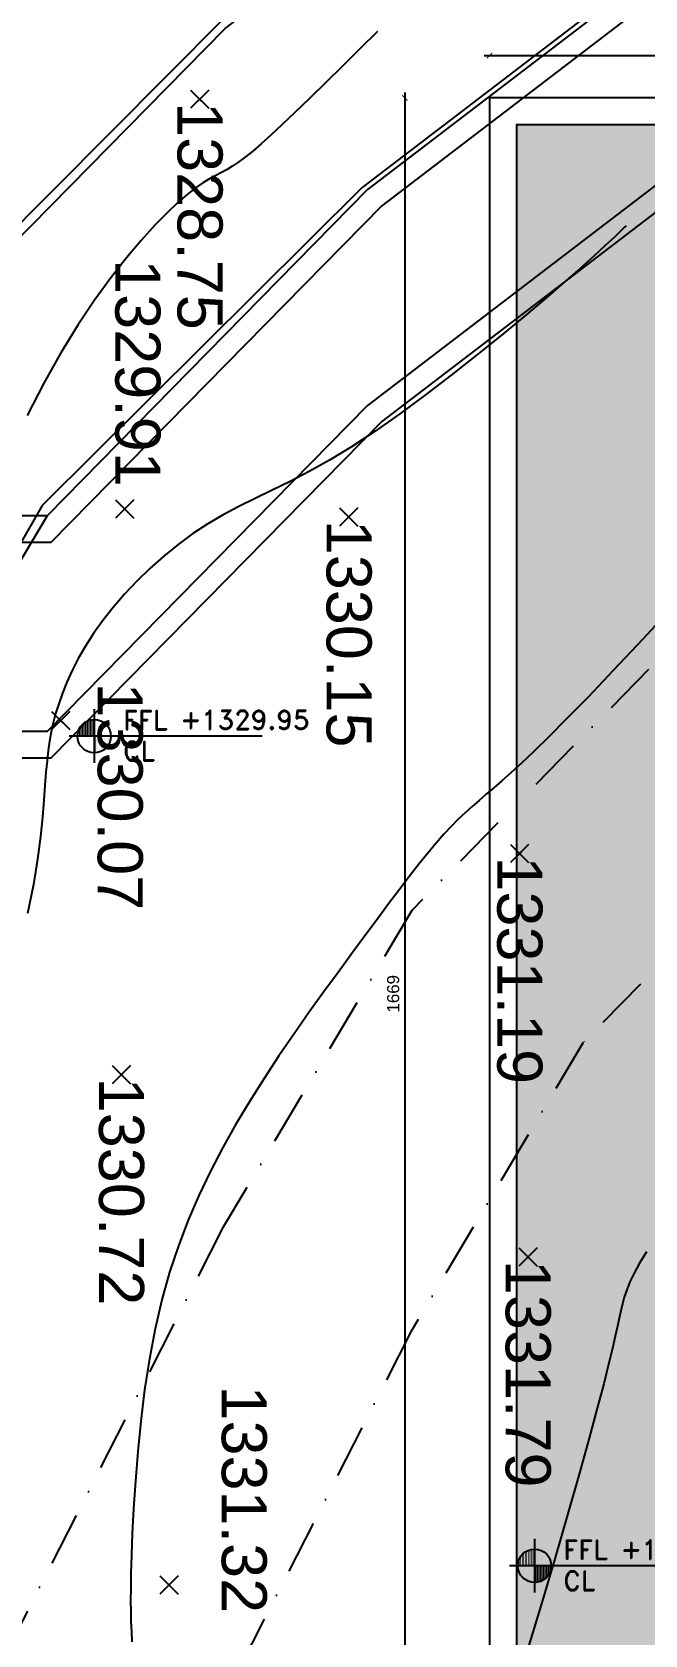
# Model space of a CAD drawing. Header units: centimetres. Extents: x 96271 to 179142, y 9855 to 112216.
# Drawn here: x 137751 to 138321, y 81694 to 83187 of the extents above; entities that cross this region are included whole.
import ezdxf
from ezdxf.enums import TextEntityAlignment as Align

# ---------------------------------------------------------------- set-up
doc = ezdxf.new("R2010")
doc.units = ezdxf.units.CM
doc.header["$LTSCALE"] = 100
doc.header["$MEASUREMENT"] = 0
doc.header["$PDSIZE"] = 0.2
doc.linetypes.add('DASHDOT', pattern=[1, 0.5, -0.25, 0, -0.25])
doc.linetypes.add('HIDDEN', pattern=[0.375, 0.25, -0.125])
doc.layers.get('0').update_dxf_attribs({"linetype": 'CONTINUOUS'})
doc.layers.get('DEFPOINTS').update_dxf_attribs({"linetype": 'CONTINUOUS'})
for name, color, linetype in [('A-Dim', 2, 'CONTINUOUS'), ('A-Otln-Lot Limit', 4, 'CONTINUOUS'), ('A-Setback', 3, 'DASHDOT'), ('A-Wall-Prht', 2, 'CONTINUOUS'), ('C-TOPO-MAJR', 235, 'CONTINUOUS'), ('C-TOPO-MINR', 145, 'CONTINUOUS'), ('NEW-LIM', 5, 'CONTINUOUS'), ('plan-elevation level', 7, 'CONTINUOUS'), ('PLANTS', 75, 'CONTINUOUS'), ('V-NODE', 1, 'CONTINUOUS'), ('V-NODE-TEXT', 11, 'CONTINUOUS')]:
    doc.layers.add(name, color=color, linetype=linetype)
doc.layers.add('cadre', color=7, linetype='CONTINUOUS', lineweight=0)
doc.styles.add('I', font='ITALICC.SHX')
doc.styles.add('ROMAND', font='romand.shx', dxfattribs={"height": 10})
doc.styles.get("Standard").update_dxf_attribs({"font": 'arial.ttf'})
doc.dimstyles.new('1-50', dxfattribs={"dimtxt": 11.25, "dimasz": 5, "dimexe": 5, "dimexo": 5, "dimgap": 5, "dimtad": 1, "dimdec": 1, "dimrnd": 0.5, "dimzin": 12, "dimdsep": 46, "dimtxsty": 'Standard', "dimblk": 'ARCHTICK', "dimcen": 0.09, "dimdle": 5, "dimadec": 0, "dimazin": 3, "dimtfac": 1, "dimtdec": 1, "dimtix": 1, "dimtofl": 0, "dimtmove": 1, "dimatfit": 3, "dimfxl": 5, "dimtolj": 1, "dimtzin": 0, "dimarcsym": 0})
pattern_1 = [(90, (894916.29, -703049.082), (14.2875, 7.14375), [0, -14.2875])]

# ---------------------------------------------------------------- blocks, each defined once
blk = doc.blocks.new('A$C5EE75B5F')
at = {"layer": 'C-TOPO-MAJR', "linetype": 'Continuous', "lineweight": -3}
blk.add_lwpolyline([(66.911, 23.856), (66.925, 23.841), (66.961, 23.804), (67.019, 23.744), (67.096, 23.662), (67.193, 23.557), (67.308, 23.428), (67.441, 23.277), (67.591, 23.103), (67.757, 22.907), (67.934, 22.692), (68.118, 22.465), (68.304, 22.229), (68.487, 21.989), (68.662, 21.751), (68.824, 21.52), (68.97, 21.3), (69.094, 21.095), (69.201, 20.904), (69.293, 20.727), (69.375, 20.56), (69.452, 20.402), (69.527, 20.251), (69.604, 20.105), (69.687, 19.963), (69.779, 19.823), (69.881, 19.685), (69.99, 19.551), (70.104, 19.423), (70.223, 19.3), (70.344, 19.185), (70.467, 19.079), (70.589, 18.983), (70.709, 18.897), (70.827, 18.821), (70.943, 18.755), (71.054, 18.698), (71.162, 18.649), (71.265, 18.607), (71.363, 18.573), (71.455, 18.544), (71.542, 18.521), (71.626, 18.502), (71.711, 18.487), (71.8, 18.475), (71.896, 18.464), (72.002, 18.454), (72.123, 18.445), (72.261, 18.434), (72.419, 18.421), (72.601, 18.403), (72.81, 18.376), (73.047, 18.337), (73.316, 18.283)], dxfattribs=at)
at = {"layer": 'C-TOPO-MINR', "linetype": 'Continuous', "lineweight": -3}
for points in [[(76.468, 24.046), (76.574, 23.982), (76.667, 23.932), (76.749, 23.892), (76.822, 23.863), (76.89, 23.84), (76.954, 23.822), (77.019, 23.807), (77.086, 23.793), (77.162, 23.776), (77.254, 23.756), (77.37, 23.729), (77.516, 23.694), (77.699, 23.648), (77.927, 23.588), (78.206, 23.512), (78.54, 23.419), (78.919, 23.311), (79.329, 23.192), (79.759, 23.065), (80.194, 22.933)], [(70.43, 24.319), (70.763, 24.012), (71.055, 23.737), (71.301, 23.502), (71.505, 23.303), (71.672, 23.136), (71.808, 22.997), (71.918, 22.881), (72.007, 22.783), (72.082, 22.699), (72.146, 22.624), (72.206, 22.554), (72.264, 22.487), (72.321, 22.422), (72.379, 22.358), (72.44, 22.294), (72.507, 22.229), (72.58, 22.16), (72.662, 22.088), (72.755, 22.01), (72.857, 21.928), (72.971, 21.839), (73.094, 21.745), (73.228, 21.644), (73.372, 21.537), (73.527, 21.423), (73.691, 21.302), (73.866, 21.174), (74.05, 21.04), (74.241, 20.903), (74.44, 20.764), (74.644, 20.624), (74.853, 20.487), (75.066, 20.352), (75.281, 20.223), (75.498, 20.1), (75.719, 19.985), (75.943, 19.878), (76.174, 19.778), (76.412, 19.688), (76.659, 19.606), (76.916, 19.533), (77.186, 19.47), (77.467, 19.417), (77.756, 19.373), (78.046, 19.337), (78.33, 19.309), (78.604, 19.287), (78.86, 19.27), (79.092, 19.258), (79.294, 19.25), (79.462, 19.245), (79.602, 19.243), (79.719, 19.242), (79.82, 19.243), (79.914, 19.246), (80.005, 19.25), (80.103, 19.254)], [(65.101, 21.541), (65.26, 21.381), (65.42, 21.219), (65.577, 21.06), (65.724, 20.91), (65.857, 20.773), (65.971, 20.652), (66.067, 20.548), (66.148, 20.458), (66.215, 20.38), (66.27, 20.312), (66.316, 20.25), (66.354, 20.194), (66.386, 20.141), (66.415, 20.088), (66.443, 20.035), (66.475, 19.978), (66.512, 19.916), (66.559, 19.848), (66.619, 19.77), (66.695, 19.683), (66.79, 19.582), (66.907, 19.468), (67.047, 19.341), (67.21, 19.204), (67.396, 19.059), (67.605, 18.907), (67.838, 18.751), (68.095, 18.593), (68.376, 18.434), (68.68, 18.278)]]:
    blk.add_lwpolyline(points, dxfattribs=at)
at = {"layer": 'NEW-LIM', "color": 4, "linetype": 'HIDDEN', "elevation": 1345.562}
for points in [[(47.143, 50.19), (50.329, 46.49), (51.941, 43.054), (54.292, 37.917), (58.728, 28.415), (64.976, 20.114), (68.283, 16.827), (72.89, 14.031), (79.316, 10.716)], [(49.711, 50.273), (52.024, 47.587), (53.756, 43.895), (56.107, 38.756), (60.401, 29.446), (66.555, 21.398), (69.517, 18.418), (73.928, 15.893), (83.041, 10.7)]]:
    blk.add_lwpolyline(points, dxfattribs=at)
at = {"layer": 'V-NODE', "color": 7, "lineweight": -2}
for p, q in [((76.432, 22.857, 1333.468), (76.602, 23.027, 1333.468)), ((76.432, 23.027, 1333.468), (76.602, 22.857, 1333.468)), ((72.674, 22.779, 1332.863), (72.844, 22.949, 1332.863)), ((72.674, 22.949, 1332.863), (72.844, 22.779, 1332.863)), ((72.742, 22.847, 1331.188), (72.776, 22.881, 1331.188)), ((72.742, 22.881, 1331.188), (72.776, 22.847, 1331.188)), ((76.5, 22.925, 1331.793), (76.534, 22.959, 1331.793)), ((76.5, 22.959, 1331.793), (76.534, 22.925, 1331.793)), ((69.538, 21.189, 1331.825), (69.708, 21.359, 1331.825)), ((69.538, 21.359, 1331.825), (69.708, 21.189, 1331.825)), ((69.606, 21.257, 1330.15), (69.64, 21.291, 1330.15)), ((69.606, 21.291, 1330.15), (69.64, 21.257, 1330.15)), ((65.647, 19.801, 1330.426), (65.817, 19.971, 1330.426)), ((65.647, 19.971, 1330.426), (65.817, 19.801, 1330.426)), ((65.715, 19.869, 1328.751), (65.749, 19.903, 1328.751)), ((65.715, 19.903, 1328.751), (65.749, 19.869, 1328.751)), ((79.488, 19.515, 1332.996), (79.658, 19.685, 1332.996)), ((79.488, 19.685, 1332.996), (79.658, 19.515, 1332.996)), ((79.556, 19.583, 1331.321), (79.59, 19.617, 1331.321)), ((79.556, 19.617, 1331.321), (79.59, 19.583, 1331.321)), ((69.465, 19.101, 1331.589), (69.635, 19.271, 1331.589)), ((69.465, 19.271, 1331.589), (69.635, 19.101, 1331.589)), ((69.533, 19.169, 1329.914), (69.567, 19.203, 1329.914)), ((69.533, 19.203, 1329.914), (69.567, 19.169, 1329.914)), ((74.735, 19.07, 1332.393), (74.905, 19.24, 1332.393)), ((74.735, 19.24, 1332.393), (74.905, 19.07, 1332.393)), ((74.803, 19.138, 1330.718), (74.837, 19.172, 1330.718)), ((74.803, 19.172, 1330.718), (74.837, 19.138, 1330.718)), ((71.435, 18.505, 1331.749), (71.605, 18.675, 1331.749)), ((71.435, 18.675, 1331.749), (71.605, 18.505, 1331.749)), ((71.503, 18.573, 1330.074), (71.537, 18.607, 1330.074)), ((71.503, 18.607, 1330.074), (71.537, 18.573, 1330.074))]:
    blk.add_line(p, q, dxfattribs=at)
at = {"layer": 'cadre', "style": 'I', "flags": 4}
blk.add_attdef('NORD', text='', height=0.27, rotation=272.4891, dxfattribs=at).set_placement((17.235, 54.422), align=Align.MIDDLE)
blk.add_attdef('NORD', text='', height=0.27, rotation=272.4891, dxfattribs=at).set_placement((17.235, 54.422), align=Align.MIDDLE)
at = {"layer": 'V-NODE-TEXT', "color": 3, "linetype": 'ByBlock', "char_height": 0.42, "attachment_point": 4}
for s, insert in [('1331.79', (76.544, 22.942)), ('1331.19', (72.786, 22.864)), ('1330.15', (69.65, 21.274)), ('1331.32', (77.714, 20.298)), ('1328.75', (65.759, 19.886)), ('1329.91', (67.222, 19.307)), ('1330.07', (71.166, 19.143)), ('1330.72', (74.847, 19.155))]:
    blk.add_mtext(s, dxfattribs=dict(at, insert=insert))
blk = doc.blocks.new('CL-FFL-PLAN')
at = {"layer": 'plan-elevation level'}
h = blk.add_hatch(dxfattribs=at)
h.set_pattern_fill('DOTS', color=232, scale=9, angle=90, style=0)
h.set_pattern_definition(pattern_1)
h.paths.add_polyline_path([(-1229, 207), (-1229, 50), (-1385, 50, -0.414214)])
h = blk.add_hatch(dxfattribs=at)
h.set_pattern_fill('DOTS', color=232, scale=9, angle=90, style=0)
h.set_pattern_definition(pattern_1)
h.paths.add_polyline_path([(-1229, 50), (-1072, 50, -0.414214), (-1229, -106)])
at = {"layer": 'plan-elevation level', "color": 7, "ltscale": 111}
for p, q in [((-1229, 301), (-1229, -200)), ((337, 50), (-1463, 50))]:
    blk.add_line(p, q, dxfattribs=at)
blk.add_circle((-1229, 50), 156, dxfattribs=at)
at = {"layer": 'plan-elevation level', "color": 111, "ltscale": 111, "style": 'ROMAND'}
for s, p in [('FFL', (-960, 110)), ('CL', (-960, -180))]:
    blk.add_text(s, height=180, dxfattribs=at).set_placement(p)
for tag, p in [('FFL', (-424, 113)), ('CL', (-417, -180))]:
    blk.add_attdef(tag, p, '', height=180, dxfattribs=at)
blk = doc.blocks.new('_ArchTick')
at = {"color": 0, "linetype": 'ByBlock', "const_width": 0.15}
blk.add_lwpolyline([(-0.5, -0.5), (0.5, 0.5)], dxfattribs=at)
blk = doc.blocks.new('*D1470')
at = {"layer": 'A-Dim', "color": 0, "lineweight": -2, "transparency": 16777216}
blk.add_line((138171.6, 83164.8), (138881.6, 83164.8), dxfattribs=at)
at = {"layer": 'DEFPOINTS', "color": 0, "transparency": 16777216}
for p in [(138876.6, 83164.8), (138176.6, 83125.3), (138876.6, 83125.3)]:
    blk.add_point(p, dxfattribs=at)
at = {"layer": 'A-Dim', "color": 0, "lineweight": -2, "transparency": 16777216, "xscale": 5, "yscale": 5, "zscale": 5, "rotation": 180}
blk.add_blockref('_ArchTick', (138176.6, 83164.8), dxfattribs=at)
at = {"layer": 'A-Dim', "color": 0, "lineweight": -2, "transparency": 16777216, "xscale": 5, "yscale": 5, "zscale": 5}
blk.add_blockref('_ArchTick', (138876.6, 83164.8), dxfattribs=at)
at = {"layer": 'A-Dim', "color": 0, "transparency": 16777216, "insert": (138526.6, 83175.6), "char_height": 11.25, "attachment_point": 5}
blk.add_mtext('\\A1;700', dxfattribs=at)
blk = doc.blocks.new('*D1471')
at = {"layer": 'A-Dim', "color": 0, "lineweight": -2, "transparency": 16777216}
blk.add_line((138097.7, 83130.3), (138097.7, 81451.5), dxfattribs=at)
at = {"layer": 'DEFPOINTS', "color": 0, "transparency": 16777216}
for p in [(138176.6, 83125.3), (138097.7, 81456.5), (138176.6, 81456.5)]:
    blk.add_point(p, dxfattribs=at)
at = {"layer": 'A-Dim', "color": 0, "lineweight": -2, "transparency": 16777216, "xscale": 5, "yscale": 5, "zscale": 5}
for p, rotation in [((138097.7, 83125.3), 90), ((138097.7, 81456.5), 270)]:
    blk.add_blockref('_ArchTick', p, dxfattribs=dict(at, rotation=rotation))
at = {"layer": 'A-Dim', "color": 0, "transparency": 16777216, "insert": (138086.9, 82290.9), "char_height": 11.25, "attachment_point": 5, "rotation": 90}
blk.add_mtext('\\A1;1669', dxfattribs=at)

msp = doc.modelspace()

# ---------------------------------------------------------------- hatches: boundary and pattern name
at = {"layer": 'PLANTS'}
h = msp.add_hatch(dxfattribs=at)
h.set_pattern_fill('AR-SAND', color=256, scale=20)
h.set_pattern_definition([(37.5, (149663.154, 69378.014), (-1.259867, 38.536475), [0, -30.4, 0, -34, 0, -32.5]), (7.5, (149663.154, 69378.014), (35.39553, 56.44292), [0, -16.4, 0, -27.4, 0, -10.5]), (327.5, (149638.554, 69378.014), (62.28284, 0.11318), [0, -10, 0, -36, 0, -47]), (317.5, (149638.554, 69378.014), (60.12253, 17.55351), [0, -5, 0, -23.6, 0, -27])])
edge = h.paths.add_edge_path()
edge.add_line((138541.559, 81820.999), (138541.559, 82775.329))
edge.add_line((138541.559, 82775.329), (138901.559, 82775.329))
edge.add_line((138901.559, 82775.329), (138936.559, 82775.329))
edge.add_line((138936.559, 82775.329), (139151.559, 82775.329))
edge.add_line((139151.559, 82775.329), (139211.559, 82775.329))
edge.add_line((139211.559, 82775.329), (139426.559, 82775.329))
edge.add_line((139426.559, 82775.329), (139491.559, 82775.329))
edge.add_line((139491.559, 82775.329), (139706.559, 82775.329))
edge.add_line((139706.559, 82775.329), (139736.559, 82775.329))
edge.add_line((139736.559, 82775.329), (139736.559, 82835.329))
edge.add_line((139736.559, 82835.329), (139941.559, 82835.329))
edge.add_line((139941.559, 82835.329), (139939.518, 83600.319))
edge.add_line((139939.518, 83600.319), (140504.518, 83600.319))
edge.add_line((140504.518, 83600.319), (140505.052, 83400.329))
edge.add_line((140505.052, 83400.329), (140506.559, 83400.329))
edge.add_line((140506.559, 83400.329), (140506.559, 82835.329))
edge.add_line((140506.559, 82835.329), (140980.664, 82835.329))
edge.add_line((140980.664, 82835.329), (140942.274, 84040.329))
edge.add_line((140942.274, 84040.329), (139761.559, 84040.329))
edge.add_line((139761.559, 84040.329), (139761.559, 83625.329))
edge.add_line((139761.559, 83625.329), (138901.559, 83625.329))
edge.add_line((138901.559, 83625.329), (138901.559, 83100.329))
edge.add_line((138901.559, 83100.329), (138201.559, 83100.329))
edge.add_line((138201.559, 83100.329), (138201.559, 81505.183))
edge.add_arc((138661.559, 80820.329), 825, 90, 123.88831, ccw=False)
edge.add_line((138661.559, 81645.329), (138876.559, 81645.329))
edge.add_line((138876.559, 81645.329), (138876.559, 81670.329))
edge.add_line((138876.559, 81670.329), (138876.559, 81819.659))
edge.add_line((138876.559, 81819.659), (138541.559, 81820.999))

# ---------------------------------------------------------------- linework, layer by layer
at = {"layer": 'A-Otln-Lot Limit'}
for points in [[(136990.416, 81730.376), (137332.339, 82401.262), (137605.16, 82859.262), (137930.306, 83190.211), (138759.66, 83824.578), (139709.858, 84268.237), (140223.586, 84503.277), (140567.126, 84664.487), (140937.177, 84983.113)], [(141067.674, 84831.553), (140676.875, 84495.062), (139793.77, 84086.69), (138863.934, 83652.538), (138063.055, 83039.951), (137764.679, 82736.25), (137507.537, 82304.572), (137168.607, 81639.559)]]:
    msp.add_lwpolyline(points, dxfattribs=at)
at = {"layer": 'A-Setback'}
for points in [[(141393.919, 84452.654), (140950.164, 84070.567), (140004.469, 83633.251), (139124.62, 83222.439), (138394.927, 82664.302), (138104.345, 82368.535), (137928.014, 82072.517), (137638.607, 81504.673)], [(141524.417, 84301.094), (141059.48, 83900.768), (140088.748, 83451.875), (139228.894, 83050.399), (138527.676, 82514.042), (138263.864, 82245.523), (138103.213, 81975.827), (137816.799, 81413.856)]]:
    msp.add_lwpolyline(points, dxfattribs=at)
at = {"layer": 'A-Wall-Prht'}
for points in [[(140952.799, 84495.062), (140676.875, 84495.062), (139793.77, 84086.69), (138863.934, 83652.538), (138063.055, 83039.951), (137764.679, 82736.25), (137010.4, 82736.25), (136973.348, 80864.809)], [(140952.799, 84475.062), (140681.275, 84475.062), (139802.198, 84068.552), (138874.361, 83635.334), (138076.329, 83024.925), (137768.154, 82711.25), (137034.91, 82711.25), (136998.343, 80864.314)], [(140952.799, 84294.034), (140676.875, 84294.034), (139793.77, 83885.662), (138863.934, 83451.511), (138063.055, 82838.923), (137764.679, 82535.223), (137010.4, 82535.223), (136973.348, 80663.781)], [(140952.799, 84274.034), (140681.275, 84274.034), (139802.198, 83867.524), (138874.361, 83434.307), (138076.329, 82823.897), (137768.154, 82510.223), (137034.91, 82510.223), (136998.343, 80663.286)], [(141005.67, 82835.533), (140966.49, 84065.329), (139736.559, 84065.329), (139736.559, 83650.329), (138876.559, 83650.329), (138876.559, 83125.329), (138176.559, 83125.329), (138176.559, 81456.548)], [(140980.657, 82835.533), (140942.274, 84040.329), (139761.559, 84040.329), (139761.559, 83625.329), (138901.559, 83625.329), (138901.559, 83100.329), (138201.559, 83100.329), (138201.559, 81505.183)]]:
    msp.add_lwpolyline(points, dxfattribs=at)

# ---------------------------------------------------------------- block references
at = {"xscale": 100, "yscale": 100, "zscale": 100, "rotation": 270.0000000000001}
msp.add_blockref('A$C5EE75B5F', (135918.102, 89697.42, -134556.2), dxfattribs=at)
at = {"layer": 'plan-elevation level'}
ref = msp.add_blockref('CL-FFL-PLAN', (137931.122, 82525.86), dxfattribs=dict(at, xscale=0.09982510700227937, yscale=0.09982510700227937, zscale=0.09982510700227937))
ref.add_attrib('FFL', '+1329.95', (137888.799, 82537.093), dxfattribs={"layer": '0', "color": 111, "ltscale": 111, "height": 17.9685, "style": 'ROMAND'})
ref = msp.add_blockref('CL-FFL-PLAN', (138341.163, 81753.087), dxfattribs=dict(at, xscale=0.09982510700227937, yscale=0.09982510700227937, zscale=0.09982510700227937))
ref.add_attrib('FFL', '+1333.20', (138298.84, 81764.319), dxfattribs={"layer": '0', "color": 111, "ltscale": 111, "height": 17.9685, "style": 'ROMAND'})

# ---------------------------------------------------------------- dimensions: what is measured, and where the dimension line sits
at = {"layer": 'A-Dim'}
for p2, distance, picture, middle in [((138876.559, 83125.329), 39.502, '*D1470', (138526.559, 83175.575)), ((138176.559, 81456.548), -78.886, '*D1471', (138086.929, 82290.939))]:
    dim = msp.add_aligned_dim(p1=(138176.559, 83125.329), p2=p2, distance=distance, dimstyle='1-50', override={"dimse1": 1, "dimse2": 1}, dxfattribs=at)
    dim.commit()
    dim.dimension.update_dxf_attribs({"geometry": picture, "text_midpoint": middle})

doc.saveas('drawing.dxf')
